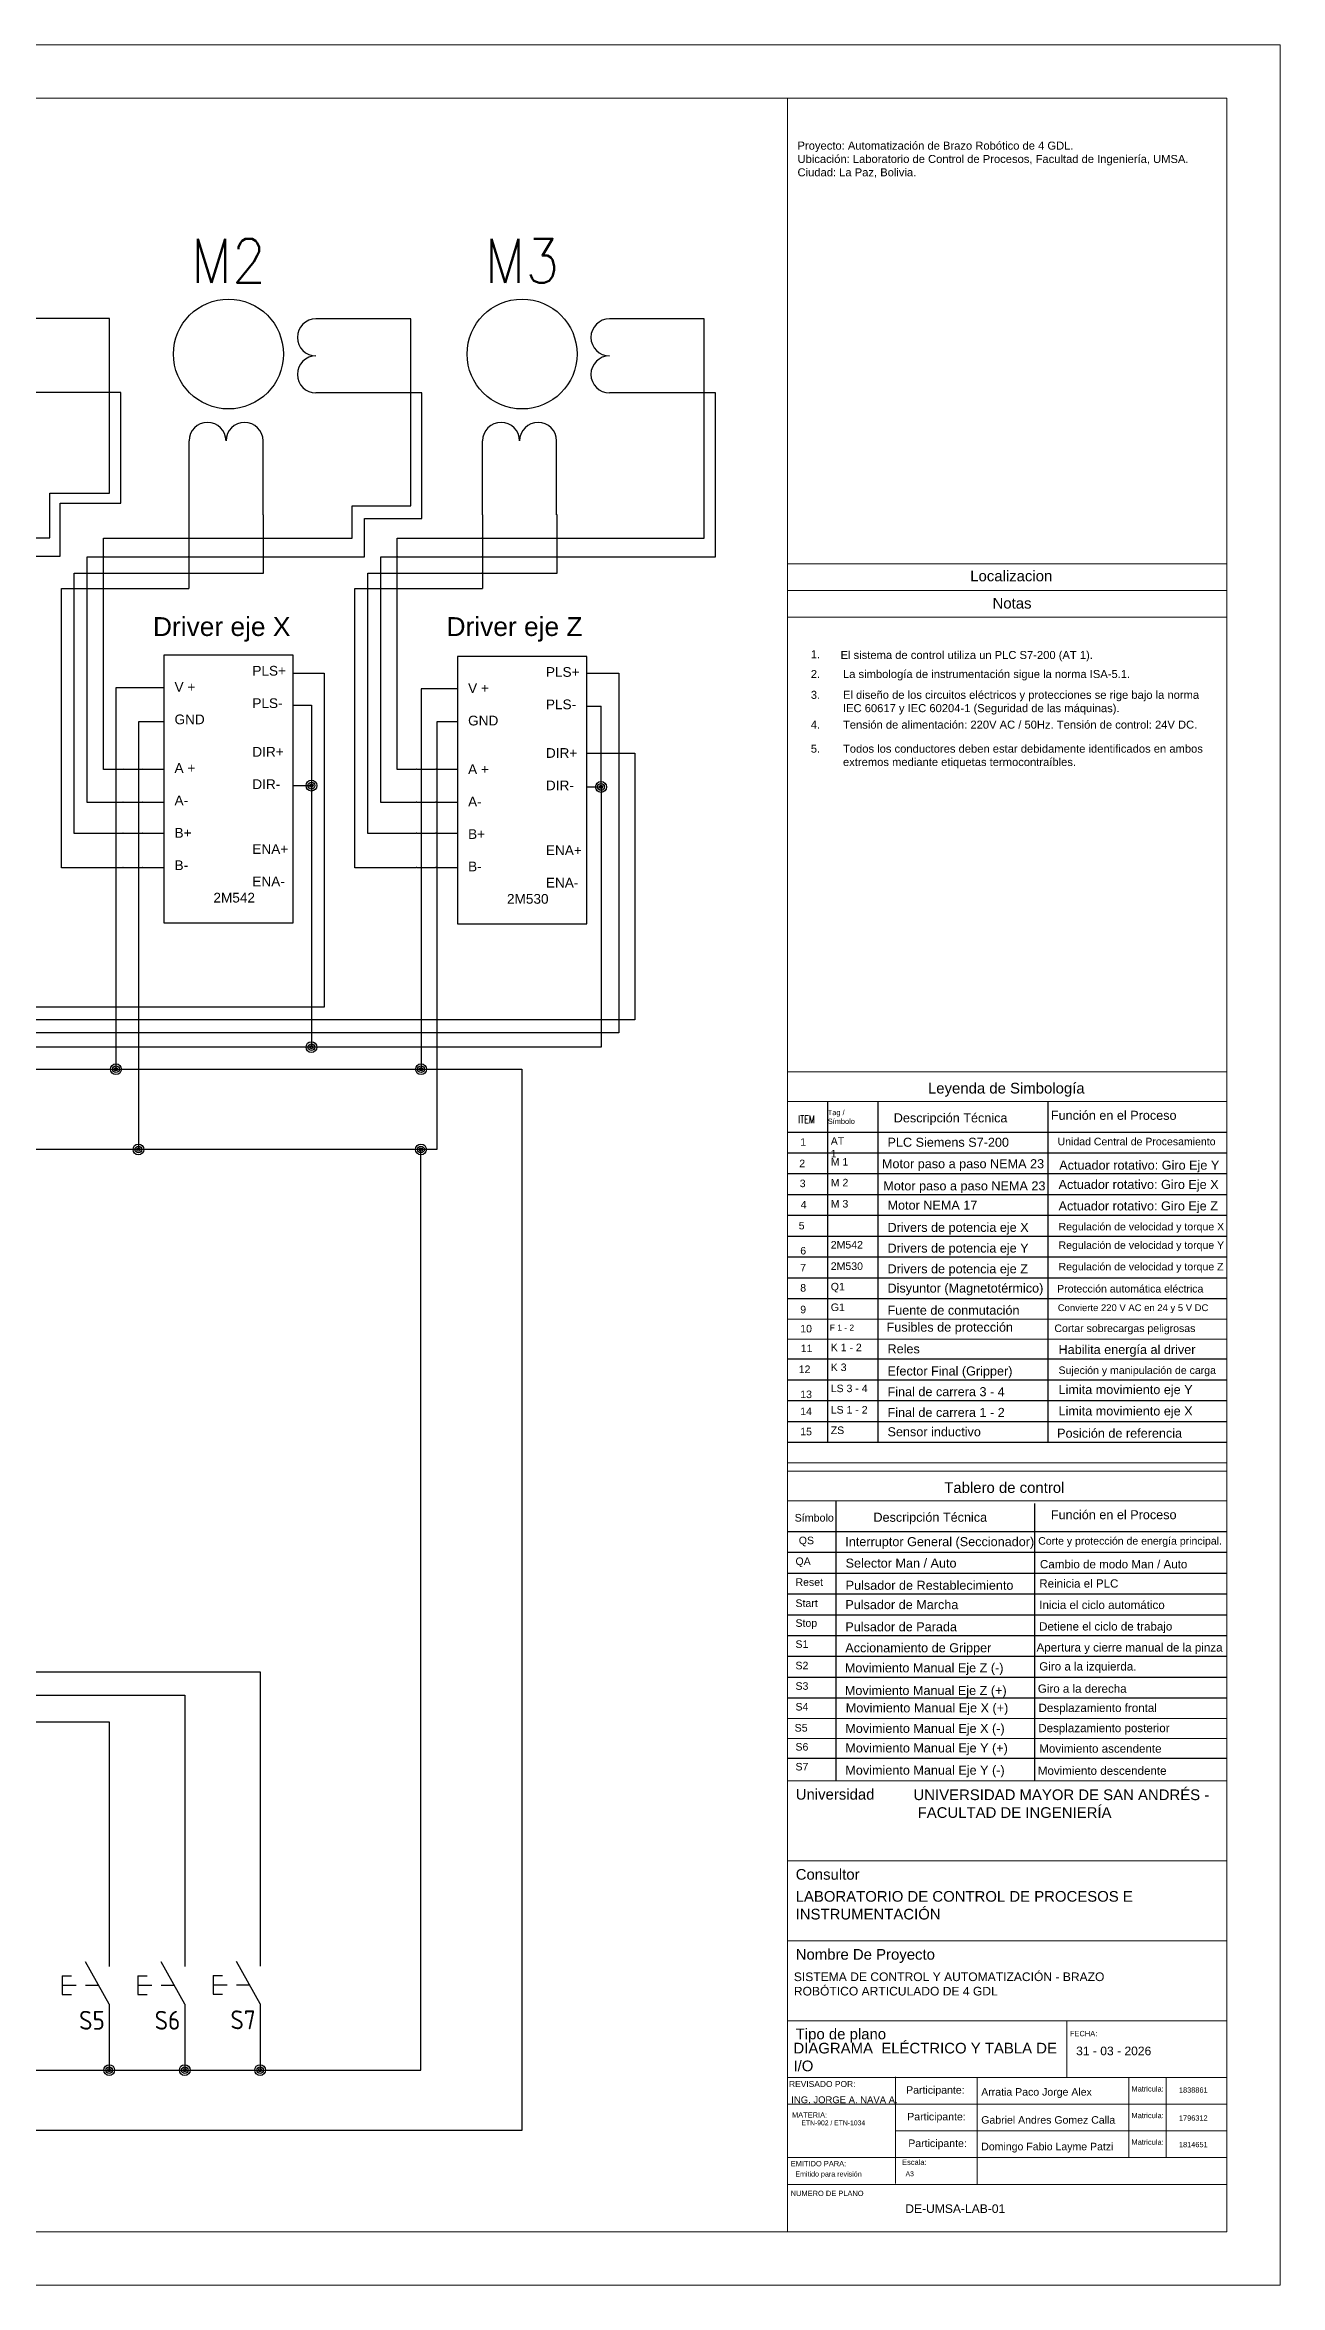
# Model space of a CAD drawing. Header units: millimetres. Extents: x 54 to 474, y 45 to 343.
# Drawn here: x 310.4 to 474.4, y 45.2 to 342.6 of the extents above; entities that cross this region are included whole.
import ezdxf
from ezdxf.enums import TextEntityAlignment as Align

# ---------------------------------------------------------------- set-up
doc = ezdxf.new("R2010")
doc.units = ezdxf.units.MM
for name, color, linetype in [('00_GENE_106_TEXT', 7, 'Continuous'), ('DESC', 150, 'Continuous'), ('SYMS', 7, 'Continuous'), ('TAGS', 150, 'Continuous'), ('WIRES', 7, 'Continuous')]:
    doc.layers.add(name, color=color, linetype=linetype)
for name, color, linetype, lineweight in [('G-ANNO-TTLB', 7, 'Continuous', 9), ('G-ANNO-TTLB-MEDM', 7, 'Continuous', 9), ('G-ANNO-TTLB-THIN', 7, 'Continuous', 9)]:
    doc.layers.add(name, color=color, linetype=linetype, lineweight=lineweight)
doc.styles.add('Arial', font='arial.ttf', dxfattribs={"height": 0.2})
doc.styles.add('Arial_1', font='arial.ttf', dxfattribs={"height": 150})
doc.styles.add('Arial_2', font='arial.ttf', dxfattribs={"height": 1.5})
doc.styles.add('ROMANS-SP', font='romans.shx', dxfattribs={"width": 0.75})
doc.styles.get("Standard").update_dxf_attribs({"font": 'arial.ttf'})
doc.styles.add('WD', font='romans.shx')
doc.styles.add('WD_IEC', font='isocp2.shx', dxfattribs={"width": 0.9, "height": 4})

# ---------------------------------------------------------------- blocks, each defined once
blk = doc.blocks.new('HXF1T34')
for p, q in [((0, 0), (-5, 0)), ((0, -5), (-5, -5))]:
    blk.add_line(p, q)
for centre in [(-5, -1.25), (-5, -3.75)]:
    blk.add_arc(centre, 1.25, 90, 270)
at = {"style": 'WD_IEC'}
for tag, height, p in [('INST', 2.5, (-6.67, 7.55)), ('LOC', 2.5, (-6.67, 4.55)), ('TAG1', 2.5, (-6.67, 1.55)), ('TERM01', 2, (-0.25, 0.47)), ('DESC1', 2.5, (-9.15, -5.57)), ('TERM02', 2, (-0.25, -7.24)), ('DESC2', 2.5, (-9.15, -8.57)), ('DESC3', 2.5, (-9.15, -11.57))]:
    blk.add_attdef(tag, text='', height=height, dxfattribs=at).set_placement(p, align=Align.RIGHT)
at = {"style": 'WD_IEC', "flags": 1}
for tag, p, height in [('MFG', (-4.36, 5.8), 1), ('CAT', (-4.36, 4.26), 1), ('X1TERM01', (0, 0), 0.32), ('X1TERM02', (0, -5), 0.32), ('ASSYCODE', (-4.36, -10.85), 1), ('FAMILY', (-4.36, -12.4), 1), ('CATDESC', (-4.36, -13.9), 1)]:
    blk.add_attdef(tag, p, '', height=height, dxfattribs=at)
at = {"lineweight": 15, "style": 'WD_IEC'}
blk.add_attdef('XREF', text='', height=2.5, dxfattribs=at).set_placement((-9.15, -2.57), align=Align.RIGHT)
at = {"style": 'WD_IEC'}
blk.add_attdef('RATING1', (-6.4, -10.39), '', height=2.5, dxfattribs=at)
blk = doc.blocks.new('VPB11')
for p, q in [((0, 7.5), (0, 2.5)), ((0, -2.5), (-3.125, 3.125)), ((-6.25, 1.25), (-6.25, -1.25)), ((-6.25, 1.25), (-5, 1.25)), ((-6.25, 0), (-4.375, 0)), ((-3.125, 0), (-1.389, 0)), ((-6.25, -1.25), (-5, -1.25)), ((0, -2.5), (0, -7.5))]:
    blk.add_line(p, q)
at = {"style": 'WD_IEC'}
for tag, p in [('INST', (-8, 10.25)), ('LOC', (-8, 6.75)), ('TAG1', (-8, 3.25)), ('DESC1', (-8, -10.35)), ('DESC2', (-8, -13.85)), ('DESC3', (-8, -17.35))]:
    blk.add_attdef(tag, text='', height=2.5, dxfattribs=at).set_placement(p, align=Align.RIGHT)
blk.add_attdef('TERM01', text='', height=2, rotation=90, dxfattribs=at).set_placement((-1, 7.5), align=Align.RIGHT)
at = {"style": 'WD_IEC', "flags": 1}
for tag, p, height in [('X2TERM01', (0, 7.5), 0.32), ('CONTACT', (0.5, 4.5), 1), ('COMMON', (1.75, 3.25), 1), ('X1LINK', (0, 0), 0.32), ('ASSYCODE', (1, -4), 1), ('FAMILY', (1, -5.5), 1), ('X8TERM02', (0, -7.5), 0.32), ('CATDESC', (1, -7), 1)]:
    blk.add_attdef(tag, p, '', height=height, dxfattribs=at)
at = {"style": 'WD_IEC', "flags": 9}
for tag, p in [('MFG', (-8.5, -0.25)), ('CAT', (-8.5, -2.75))]:
    blk.add_attdef(tag, text='', height=1.5, dxfattribs=at).set_placement(p, align=Align.RIGHT)
at = {"style": 'WD_IEC'}
blk.add_attdef('TERM02', (-1, -7.5), '', height=2, rotation=90, dxfattribs=at)
at = {"lineweight": 15, "style": 'WD_IEC'}
blk.add_attdef('XREF', text='', height=2.5, dxfattribs=at).set_placement((-8, -6.35), align=Align.RIGHT)
blk = doc.blocks.new('WDDOT')
for radius in [0.72, 0.449, 0.223]:
    blk.add_circle((0, 0), radius)
blk = doc.blocks.new('HMS1')
blk.add_circle((0, 0), 0.1562)
at = {"style": 'WD'}
for tag, width, p in [('INST', 0.7, (0.0055, 0.5282)), ('LOC', 0.7, (0.0055, 0.3586)), ('TAG1', 0.9, (0, 0.2024))]:
    blk.add_attdef(tag, text='', height=0.125, dxfattribs=dict(at, width=width)).set_placement(p, align=Align.CENTER)
for tag, p, width in [('DESC1', (1.126, 0.0757), 0.9), ('DESC2', (1.126, -0.0806), 0.9), ('DESC3', (1.126, -0.2368), 0.9), ('XREFNO', (1.3591, -0.3931), 0.8), ('XREFNC', (1.3591, -0.5493), 0.8)]:
    blk.add_attdef(tag, p, '', height=0.125, dxfattribs=dict(at, width=width))
at = {"style": 'WD', "flags": 9}
blk.add_attdef('FAMILY', text='', height=0.01, dxfattribs=at).set_placement((-0.0053, 0.1698), align=Align.CENTER)
at = {"linetype": 'Continuous', "style": 'WD', "flags": 1}
for tag, p in [('MFG', (0, 0.1404)), ('CAT', (0, 0.1593))]:
    blk.add_attdef(tag, text='', height=0.01, dxfattribs=at).set_placement(p, align=Align.MIDDLE)
at = {"linetype": 'Continuous', "style": 'WD', "flags": 9}
blk.add_attdef('ASSYCODE', text='', height=0.01, dxfattribs=at).set_placement((0.0004, 0.1129), align=Align.CENTER)
at = {"style": 'WD', "flags": 1}
for tag, p in [('X4TERM01', (-0.1562, 0)), ('X1TERM02', (0.1562, 0))]:
    blk.add_attdef(tag, p, '', height=0.0125, dxfattribs=at)
at = {"linetype": 'Continuous', "style": 'WD'}
blk.add_attdef('TERM01', text='', height=0.125, dxfattribs=at).set_placement((-0.2, -0.0349), align=Align.TOP_RIGHT)
blk.add_attdef('TERM02', text='', height=0.125, dxfattribs=at).set_placement((0.2, -0.0349), align=Align.TOP_LEFT)
at = {"style": 'WD', "width": 0.8, "flags": 8}
for tag, p in [('NO', (1.126, -0.3931)), ('NC', (1.126, -0.5493))]:
    blk.add_attdef(tag, p, '', height=0.125, dxfattribs=at)

msp = doc.modelspace()

# ---------------------------------------------------------------- linework, layer by layer
at = {"color": 114, "true_color": 0x139b48}
for p, q in [((318.97, 281.76), (319.09, 281.76)), ((351.23, 277.13), (351.23, 281.42)), ((351.23, 281.42), (359, 281.42)), ((352.89, 274.67), (352.89, 279.76)), ((352.89, 279.76), (360.49, 279.76)), ((312.49, 277.13), (312.49, 277.23)), ((339.02, 126.62), (339.02, 122.92)), ((329.02, 123.51), (329.02, 119.95)), ((318.99, 119.98), (318.99, 116.57))]:
    msp.add_line(p, q, dxfattribs=at)
for points in [[(326.24, 226.07), (343.4, 226.07), (343.4, 261.58), (326.24, 261.58)], [(365.2, 225.9), (382.36, 225.9), (382.36, 261.42), (365.2, 261.42)]]:
    msp.add_lwpolyline(points, close=True)
at = {"color": 9}
for points in [[(414.32, 202.33), (414.32, 157.11)], [(420.98, 202.37), (420.98, 157.08)], [(443.57, 202.24), (443.57, 157.14)], [(409.06, 198.27), (467.36, 198.27)], [(409.06, 195.51), (467.36, 195.51)], [(409.06, 192.75), (467.36, 192.75)], [(409.06, 189.99), (467.36, 189.99)], [(409.06, 187.22), (467.36, 187.22)], [(409.06, 184.46), (467.36, 184.46)], [(409.06, 181.7), (467.36, 181.7)], [(409.06, 178.94), (467.36, 178.94)], [(409.06, 176.17), (467.36, 176.17)], [(409.06, 168.15), (467.36, 168.15)], [(409.06, 165.39), (467.36, 165.39)], [(409.06, 162.63), (467.36, 162.63)], [(409.06, 159.86), (467.36, 159.86)], [(409.06, 157.1), (467.36, 157.1)], [(415.43, 149.21), (415.43, 112.14)], [(441.77, 148.94), (441.77, 112.14)], [(409.06, 145.24), (467.36, 145.24)], [(409.06, 142.48), (467.36, 142.48)], [(409.06, 139.72), (467.36, 139.72)], [(409.06, 136.95), (467.36, 136.95)], [(409.06, 134.19), (467.36, 134.19)], [(409.06, 131.43), (467.36, 131.43)], [(409.06, 128.67), (467.36, 128.67)], [(409.06, 125.9), (467.36, 125.9)], [(409.06, 123.14), (467.36, 123.14)], [(409.06, 115.12), (467.36, 115.12)]]:
    msp.add_lwpolyline(points, dxfattribs=at)
at = {"layer": 'G-ANNO-TTLB'}
for p, q in [((409, 273.72), (467.31, 273.72)), ((409, 270.17), (467.31, 270.17)), ((467.31, 101.49), (409, 101.49)), ((467.31, 90.87), (409, 90.87)), ((467.31, 80.25), (409, 80.25)), ((446.06, 80.25), (446.06, 72.72)), ((467.31, 72.72), (409, 72.72)), ((423.35, 72.84), (423.35, 58.68)), ((434.16, 72.72), (434.16, 58.55)), ((454.3, 72.72), (454.3, 62.1)), ((459.26, 72.72), (459.26, 62.1)), ((409, 69.18), (467.31, 69.18)), ((423.35, 65.64), (467.31, 65.64)), ((409, 62.1), (467.31, 62.1)), ((409, 58.55), (467.31, 58.55)), ((61.47, 52.25), (467.31, 52.25))]:
    msp.add_line(p, q, dxfattribs=at)
at = {"layer": 'G-ANNO-TTLB', "color": 9}
for p, q in [((467.31, 173.43), (409, 173.43)), ((467.31, 170.79), (409, 170.79)), ((467.31, 154.36), (409, 154.36)), ((467.31, 120.4), (409, 120.4)), ((467.31, 117.75), (409, 117.75))]:
    msp.add_line(p, q, dxfattribs=at)
at = {"layer": 'G-ANNO-TTLB-MEDM'}
for p, q in [((61.47, 335.55), (467.31, 335.55)), ((409, 335.55), (409, 52.25)), ((467.31, 335.55), (467.31, 52.25)), ((409, 266.63), (467.31, 266.63))]:
    msp.add_line(p, q, dxfattribs=at)
at = {"layer": 'G-ANNO-TTLB-MEDM', "color": 9}
for p, q in [((409, 206.29), (467.31, 206.29)), ((409, 153.26), (467.31, 153.26))]:
    msp.add_line(p, q, dxfattribs=at)
at = {"layer": 'G-ANNO-TTLB-THIN'}
for p, q in [((474.39, 342.64), (54.39, 342.64)), ((474.39, 45.16), (474.39, 342.64)), ((409, 112.12), (467.31, 112.12)), ((54.39, 45.16), (474.39, 45.16))]:
    msp.add_line(p, q, dxfattribs=at)
at = {"layer": 'G-ANNO-TTLB-THIN', "color": 9}
for p, q in [((409, 202.33), (467.31, 202.33)), ((409, 149.3), (467.31, 149.3))]:
    msp.add_line(p, q, dxfattribs=at)
at = {"layer": 'WIRES', "color": 114, "true_color": 0x139b48}
for p, q in [((319.04, 306.29), (316.29, 306.29)), ((319.04, 283.09), (319.04, 306.29)), ((359, 306.25), (356.25, 306.25)), ((359, 281.42), (359, 306.25)), ((397.96, 306.25), (395.21, 306.25)), ((397.96, 277.13), (397.96, 306.25)), ((316.5, 296.47), (316.29, 296.47)), ((316.71, 296.47), (316.5, 296.47)), ((318.99, 296.48), (316.71, 296.48)), ((320.53, 296.48), (319.09, 296.48)), ((320.53, 281.76), (320.53, 296.48)), ((356.46, 296.42), (356.25, 296.42)), ((356.67, 296.43), (356.46, 296.43)), ((358.95, 296.43), (356.67, 296.43)), ((360.49, 296.43), (359.05, 296.43)), ((360.49, 279.76), (360.49, 296.43)), ((395.42, 296.42), (395.21, 296.42)), ((395.63, 296.43), (395.42, 296.43)), ((397.91, 296.43), (395.63, 296.43)), ((399.45, 296.43), (398.01, 296.43)), ((399.45, 274.67), (399.45, 296.43)), ((311.1, 277.18), (311.1, 283.09)), ((311.1, 283.09), (319.04, 283.09)), ((312.49, 277.23), (312.49, 281.76)), ((312.49, 281.76), (318.99, 281.76)), ((319.09, 281.76), (320.53, 281.76)), ((329.58, 280.22), (329.55, 280.22)), ((329.55, 280.22), (329.55, 277.18)), ((339.47, 280.22), (339.41, 280.22)), ((339.47, 277.18), (339.47, 280.22)), ((368.54, 280.22), (368.51, 280.22)), ((368.51, 280.22), (368.51, 277.18)), ((378.43, 280.22), (378.37, 280.22)), ((378.43, 277.18), (378.43, 280.22)), ((278.29, 277.18), (311.1, 277.18)), ((312.49, 274.72), (312.49, 277.13)), ((318.25, 246.43), (318.25, 277.13)), ((318.25, 277.13), (351.23, 277.13)), ((329.55, 277.08), (329.55, 274.72)), ((339.47, 274.72), (339.47, 277.08)), ((357.21, 246.43), (357.21, 277.13)), ((357.21, 277.13), (397.96, 277.13)), ((357.21, 277.13), (359, 277.13)), ((368.51, 277.08), (368.51, 274.72)), ((378.43, 274.72), (378.43, 277.08)), ((278.34, 274.72), (312.49, 274.72)), ((316.07, 242.03), (316.07, 274.67)), ((316.07, 274.67), (318.2, 274.67)), ((318.24, 274.72), (318.26, 274.72)), ((318.3, 274.67), (352.89, 274.67)), ((329.55, 274.62), (329.55, 272.51)), ((339.47, 272.46), (339.47, 274.62)), ((355.03, 242.03), (355.03, 274.67)), ((355.03, 274.67), (357.16, 274.67)), ((357.26, 274.67), (399.45, 274.67)), ((357.26, 274.67), (360.49, 274.67)), ((368.51, 274.62), (368.51, 272.51)), ((378.43, 272.46), (378.43, 274.62)), ((314.34, 237.92), (314.34, 272.46)), ((314.34, 272.46), (316.02, 272.46)), ((316.12, 272.46), (318.2, 272.46)), ((318.3, 272.46), (339.47, 272.46)), ((329.55, 272.41), (329.55, 270.44)), ((353.3, 237.92), (353.3, 272.46)), ((353.3, 272.46), (354.98, 272.46)), ((355.08, 272.46), (357.16, 272.46)), ((357.26, 272.46), (378.43, 272.46)), ((368.51, 272.41), (368.51, 270.44)), ((312.65, 233.37), (312.65, 270.44)), ((312.65, 270.44), (314.29, 270.44)), ((314.39, 270.44), (316.02, 270.44)), ((316.12, 270.44), (318.2, 270.44)), ((318.3, 270.44), (329.55, 270.44)), ((351.61, 233.37), (351.61, 270.44)), ((351.61, 270.44), (353.25, 270.44)), ((353.35, 270.44), (354.98, 270.44)), ((355.08, 270.44), (357.16, 270.44)), ((357.26, 270.44), (368.51, 270.44)), ((320.77, 246.43), (318.25, 246.43)), ((323.33, 246.43), (320.87, 246.43)), ((326.24, 246.43), (323.43, 246.43)), ((359.73, 246.43), (357.21, 246.43)), ((362.29, 246.43), (359.83, 246.43)), ((365.2, 246.43), (362.39, 246.43)), ((320.77, 242.03), (316.07, 242.03)), ((323.33, 242.03), (320.87, 242.03)), ((326.24, 242.03), (323.43, 242.03)), ((359.73, 242.03), (355.03, 242.03)), ((362.29, 242.03), (359.83, 242.03)), ((365.2, 242.03), (362.39, 242.03)), ((320.77, 237.92), (314.34, 237.92)), ((323.33, 237.92), (320.87, 237.92)), ((326.24, 237.92), (323.43, 237.92)), ((359.73, 237.92), (353.3, 237.92)), ((362.29, 237.92), (359.83, 237.92)), ((365.2, 237.92), (362.39, 237.92)), ((320.77, 233.37), (312.65, 233.37)), ((323.33, 233.37), (320.87, 233.37)), ((326.24, 233.37), (323.43, 233.37)), ((359.73, 233.37), (351.61, 233.37)), ((362.29, 233.37), (359.83, 233.37)), ((365.2, 233.37), (362.39, 233.37)), ((257.34, 126.62), (339.02, 126.62)), ((252.8, 123.51), (329.02, 123.51)), ((339.02, 122.92), (339.02, 92.54)), ((248.13, 119.98), (318.99, 119.98)), ((329.02, 119.95), (329.02, 92.49)), ((318.99, 116.69), (318.99, 92.49))]:
    msp.add_line(p, q, dxfattribs=at)
at = {"layer": 'WIRES', "color": 2, "true_color": 0xf1eb1f}
for p, q in [((343.4, 259.19), (347.52, 259.19)), ((347.52, 259.19), (347.52, 214.87)), ((382.36, 259.2), (386.64, 259.2)), ((386.64, 259.2), (386.64, 211.46)), ((382.36, 248.59), (384.21, 248.59)), ((384.31, 248.59), (386.59, 248.59)), ((386.69, 248.59), (388.76, 248.59)), ((388.76, 248.59), (388.76, 213.16)), ((319.84, 214.87), (305.89, 214.87)), ((322.82, 214.87), (319.94, 214.87)), ((345.78, 214.87), (322.92, 214.87)), ((347.52, 214.87), (345.88, 214.87)), ((319.84, 213.16), (305.89, 213.16)), ((319.84, 211.46), (305.89, 211.46)), ((322.82, 213.16), (319.94, 213.16)), ((322.82, 211.46), (319.94, 211.46)), ((345.78, 213.16), (322.92, 213.16)), ((345.78, 211.46), (322.92, 211.46)), ((360.32, 213.16), (345.88, 213.16)), ((360.32, 211.46), (345.88, 211.46)), ((362.42, 213.16), (360.42, 213.16)), ((362.42, 211.46), (360.42, 211.46)), ((384.21, 213.16), (362.52, 213.16)), ((384.21, 211.46), (362.52, 211.46)), ((386.59, 213.16), (384.31, 213.16)), ((386.64, 211.46), (384.31, 211.46)), ((388.76, 213.16), (386.69, 213.16))]:
    msp.add_line(p, q, dxfattribs=at)
at = {"layer": 'WIRES', "color": 242, "true_color": 0xcd2027}
for p, q in [((326.24, 257.25), (319.89, 257.25)), ((319.89, 257.25), (319.89, 206.62)), ((365.2, 257.11), (360.37, 257.11)), ((360.37, 257.11), (360.37, 206.62)), ((139.31, 206.62), (373.73, 206.62)), ((373.73, 206.62), (373.73, 65.72)), ((373.73, 65.72), (194.06, 65.72))]:
    msp.add_line(p, q, dxfattribs=at)
at = {"layer": 'WIRES', "color": 18, "true_color": 0x000000}
for p, q in [((343.4, 254.96), (345.83, 254.96)), ((345.83, 254.96), (345.83, 209.55)), ((382.36, 254.82), (384.26, 254.82)), ((384.26, 244.1), (384.26, 254.82)), ((326.24, 252.75), (322.87, 252.75)), ((322.87, 252.75), (322.87, 206.67)), ((365.2, 252.75), (362.47, 252.75)), ((362.47, 252.75), (362.47, 206.67)), ((343.4, 244.27), (345.83, 244.27)), ((382.36, 244.1), (384.26, 244.1)), ((384.26, 244.1), (384.26, 209.55)), ((319.84, 209.55), (283.46, 209.55)), ((322.82, 209.55), (319.94, 209.55)), ((360.32, 209.55), (322.92, 209.55)), ((362.42, 209.55), (360.42, 209.55)), ((384.26, 209.55), (362.52, 209.55)), ((322.87, 206.57), (322.87, 195.96)), ((362.47, 206.57), (362.47, 195.96)), ((360.36, 195.96), (222.63, 195.96)), ((360.36, 75.41), (360.36, 195.96)), ((362.47, 195.96), (360.36, 195.96)), ((318.99, 77.49), (318.99, 73.72)), ((329.02, 77.49), (329.02, 73.72)), ((339.02, 77.54), (339.02, 73.72)), ((360.36, 73.72), (360.36, 75.41)), ((164.38, 73.72), (360.36, 73.72))]:
    msp.add_line(p, q, dxfattribs=at)
at = {"layer": 'WIRES', "color": 114, "true_color": 0x139b48}
for centre, start, end in [((319.04, 296.48), 0, 180), ((359, 296.43), 0, 180), ((397.96, 296.43), 0, 180), ((329.55, 277.13), 90, 270), ((339.47, 277.13), 90, 270), ((368.51, 277.13), 90, 270), ((378.43, 277.13), 90, 270), ((318.25, 274.67), 0, 180), ((329.55, 274.67), 90, 270), ((339.47, 274.67), 90, 270), ((357.21, 274.67), 0, 180), ((368.51, 274.67), 90, 270), ((378.43, 274.67), 90, 270), ((316.07, 272.46), 0, 180), ((318.25, 272.46), 0, 180), ((329.55, 272.46), 90, 270), ((355.03, 272.46), 0, 180), ((357.21, 272.46), 0, 180), ((368.51, 272.46), 90, 270), ((314.34, 270.44), 0, 180), ((316.07, 270.44), 0, 180), ((318.25, 270.44), 0, 180), ((353.3, 270.44), 0, 180), ((355.03, 270.44), 0, 180), ((357.21, 270.44), 0, 180), ((320.82, 246.43), 0, 180), ((323.38, 246.43), 0, 180), ((359.78, 246.43), 0, 180), ((362.34, 246.43), 0, 180), ((320.82, 242.03), 0, 180), ((323.38, 242.03), 0, 180), ((359.78, 242.03), 0, 180), ((362.34, 242.03), 0, 180), ((320.82, 237.92), 0, 180), ((323.38, 237.92), 0, 180), ((359.78, 237.92), 0, 180), ((362.34, 237.92), 0, 180), ((320.82, 233.37), 0, 180), ((323.38, 233.37), 0, 180), ((359.78, 233.37), 0, 180), ((362.34, 233.37), 0, 180)]:
    msp.add_arc(centre, 0.05, start, end, dxfattribs=at)
at = {"layer": 'WIRES', "color": 2, "true_color": 0xf1eb1f}
for centre in [(384.26, 248.59), (386.64, 248.59), (319.89, 214.87), (322.87, 214.87), (345.83, 214.87), (319.89, 213.16), (319.89, 211.46), (322.87, 213.16), (322.87, 211.46), (345.83, 213.16), (345.83, 211.46), (360.37, 213.16), (360.37, 211.46), (362.47, 213.16), (362.47, 211.46), (384.26, 213.16), (384.26, 211.46), (386.64, 213.16)]:
    msp.add_arc(centre, 0.05, 0, 180, dxfattribs=at)
at = {"layer": 'WIRES', "color": 18, "true_color": 0x000000}
for centre, start, end in [((319.89, 209.55), 0, 180), ((322.87, 209.55), 0, 180), ((360.37, 209.55), 0, 180), ((362.47, 209.55), 0, 180), ((322.87, 206.62), 90, 270), ((362.47, 206.62), 90, 270)]:
    msp.add_arc(centre, 0.05, start, end, dxfattribs=at)

# ---------------------------------------------------------------- block references
at = {"layer": 'SYMS'}
ref = msp.add_blockref('HMS1', (334.82, 301.58), dxfattribs=dict(at, xscale=46.70260238946681, yscale=46.70260238946681, zscale=46.70260238946681))
ref.add_attrib('TAG1', 'M2', dxfattribs={"layer": 'TAGS', "height": 5.838, "style": 'WD', "width": 0.9}).set_placement((334.82, 311.04), align=Align.CENTER)
ref = msp.add_blockref('HMS1', (373.78, 301.58), dxfattribs=dict(at, xscale=46.70260238946681, yscale=46.70260238946681, zscale=46.70260238946681))
ref.add_attrib('TAG1', 'M3', dxfattribs={"layer": 'TAGS', "height": 5.838, "style": 'WD', "width": 0.9}).set_placement((373.78, 311.04), align=Align.CENTER)
at = {"layer": 'SYMS', "color": 242, "true_color": 0xcd2027, "xscale": 1.965744520312292, "yscale": 1.965744520312292, "zscale": 1.965744520312292}
for p in [(316.29, 306.29), (356.25, 306.25), (395.21, 306.25)]:
    msp.add_blockref('HXF1T34', p, dxfattribs=at)
at = {"layer": 'SYMS', "color": 242, "true_color": 0xcd2027, "xscale": 1.965744520312292, "yscale": 1.965744520312292, "zscale": 1.965744520312292, "rotation": 270}
for p in [(339.41, 280.22), (378.37, 280.22)]:
    msp.add_blockref('HXF1T34', p, dxfattribs=at)
at = {"layer": 'SYMS', "color": 18, "true_color": 0x000000}
for p in [(345.83, 244.27), (384.26, 244.1), (345.83, 209.55), (322.87, 195.96), (360.36, 195.96), (360.36, 195.96), (318.99, 73.72), (329.02, 73.72), (339.02, 73.72)]:
    msp.add_blockref('WDDOT', p, dxfattribs=at)
at = {"layer": 'SYMS', "color": 242, "true_color": 0xcd2027}
for p in [(319.89, 206.62), (360.37, 206.62)]:
    msp.add_blockref('WDDOT', p, dxfattribs=at)
at = {"layer": 'SYMS'}
ref = msp.add_blockref('VPB11', (318.99, 84.99), dxfattribs=at)
ref.add_attrib('TAG1', 'S5', dxfattribs={"layer": 'TAGS', "height": 2.5, "style": 'WD_IEC'}).set_placement((318.41, 79.09), align=Align.RIGHT)
ref = msp.add_blockref('VPB11', (329.02, 84.99), dxfattribs=at)
ref.add_attrib('TAG1', 'S6', dxfattribs={"layer": 'TAGS', "height": 2.5, "style": 'WD_IEC'}).set_placement((328.43, 79.09), align=Align.RIGHT)
ref = msp.add_blockref('VPB11', (339.02, 85.04), dxfattribs=at)
ref.add_attrib('TAG1', 'S7', dxfattribs={"layer": 'TAGS', "height": 2.5, "style": 'WD_IEC'}).set_placement((338.43, 79.15), align=Align.RIGHT)

# ---------------------------------------------------------------- texts
at = {"color": 18, "true_color": 0x000000, "char_height": 2.5, "attachment_point": 1}
for s, insert in [('{\\C85;\\c4766296;Driver eje X}', (324.8, 266.64)), ('{\\C85;\\c4766296;Driver eje Z}', (363.76, 266.64))]:
    msp.add_mtext_dynamic_manual_height_columns(s, width=24.3094, gutter_width=12.5, heights=[0], dxfattribs=dict(at, insert=insert))
at = {"attachment_point": 1}
for s, width, gutter_width, heights, insert, char_height in [('^I^IPLS+\\PV +\\P^I^IPLS-\\PGND^I^I^I\\P\\P^I^IDIR+\\PA +\\P^I^IDIR-\\PA-\\P\\PB+\\P^I^IENA+\\PB-\\P^I^IENA-\\P^I2M542', 16.8039, 6.46, [0], (327.66, 260.17), 1.291), ('^I^IPLS+\\PV +\\P^I^IPLS-\\PGND^I^I^I\\P\\P^I^IDIR+\\PA +\\P^I^IDIR-\\PA-\\P\\PB+\\P^I^IENA+\\PB-\\P^I^IENA-\\P^I2M530', 16.8039, 6.46, [0], (366.62, 260.01), 1.291), ('{\\H0.55565x;UNIVERSIDAD MAYOR DE SAN ANDRÉS -\\P FACULTAD DE INGENIERÍA}', 42.0909, 19.58, [5.74], (425.73, 110.99), 2.5492), ('{\\H0.55565x;LABORATORIO DE CONTROL DE PROCESOS E \\PINSTRUMENTACIÓN}', 79.4975, 19.58, [8.13], (410.09, 97.5), 2.5492), ('SISTEMA DE CONTROL Y AUTOMATIZACIÓN - BRAZO ROBÓTICO ARTICULADO DE 4 GDL', 49.5119, 8.81, [5.96], (409.85, 86.69), 1.147), ('{\\H1.23497x;DIAGRAMA  ELÉCTRICO Y TABLA DE\\PI/O}', 40.2424, 8.81, [5.17], (409.8, 77.35), 1.147), ('31 - 03 - 2026', 13.3465, 0.708, [2.13], (447.31, 76.84), 1.147), ('1838861', 19.7195, 0.708, [3.15], (460.96, 71.43), 0.7), ('ING. JORGE A. NAVA A.', 19.7195, 0.708, [3.15], (409.51, 70.23), 0.9), ('Arratia Paco Jorge Alex', 19.7195, 0.708, [3.15], (434.72, 71.33), 1), ('ETN-902 / ETN-1034', 13.3465, 0.708, [2.13], (410.85, 67.04), 0.6452), ('Gabriel Andres Gomez Calla', 19.7195, 0.708, [3.15], (434.72, 67.61), 1), ('1796312', 19.7195, 0.708, [3.15], (460.96, 67.71), 0.7), ('Domingo Fabio Layme Patzi', 19.7195, 0.708, [3.15], (434.72, 64.08), 1), ('1814651', 19.7195, 0.708, [3.15], (460.96, 64.19), 0.7), ('Emitido para revisión ', 19.7195, 0.708, [3.15], (410.04, 60.27), 0.6759), ('A3', 13.3465, 0.708, [2.13], (424.68, 60.28), 0.645), ('^IDE-UMSA-LAB-01', 13.3465, 0.708, [2.13], (424.64, 55.9), 1.147)]:
    msp.add_mtext_dynamic_manual_height_columns(s, width=width, gutter_width=gutter_width, heights=heights, dxfattribs=dict(at, insert=insert, char_height=char_height))
at = {"layer": '00_GENE_106_TEXT', "color": 9, "style": 'ROMANS-SP', "width": 0.75}
msp.add_text('ITEM', height=1.014, rotation=359.9973, dxfattribs=at).set_placement((410.44, 199.47))
at = {"layer": 'DESC', "color": 9, "attachment_point": 1}
for s, width, heights, insert, char_height in [('Tag / \\PSímbolo', 3.68, [2.8], (414.36, 201.22), 0.7), ('Función en el Proceso', 17.9855, [0.374], (443.96, 201.1), 1.2), ('1', 3.2717, [0], (410.7, 197.45), 1), ('AT 1', 2.7134, [1.24], (414.75, 197.58), 1), ('AT 1', 2.7134, [1.24], (414.75, 197.58), 1), ('{\\H0.48x;PLC Siemens S7-200}', 19.1857, [0], (422.28, 197.52), 2.5), ('Unidad Central de Procesamiento', 25.4921, [1.42], (444.85, 197.52), 1), ('2', 0.3062, [0], (410.57, 194.61), 1), ('M 1', 2.7134, [1.24], (414.75, 194.82), 1), ('{\\H0.48x;Motor paso a paso NEMA 23}', 22.0181, [2.06], (421.54, 194.67), 2.5), ('{\\H0.48x;Actuador rotativo: Giro Eje Y}', 21.4024, [1.3], (445.07, 194.48), 2.5), ('3', 1.5428, [0], (410.63, 191.96), 1), ('M 2', 2.7134, [1.24], (414.75, 192.06), 1), ('{\\H0.48x;Motor paso a paso NEMA 23}', 22.1413, [1.29], (421.72, 191.73), 2.5), ('{\\H0.48x;Actuador rotativo: Giro Eje X}', 22.1413, [2.65], (444.98, 191.92), 2.5), ('M 3 ', 2.7134, [1.24], (414.75, 189.25), 1), ('{\\H0.48x;Motor NEMA 17}', 19.1857, [0], (422.28, 189.17), 2.5), ('{\\H0.48x;Actuador rotativo: Giro Eje Z}', 22.0797, [0.992], (444.98, 189.07), 2.5), ('5', 1.6689, [0], (410.5, 186.35), 1), ('{\\H0.48x;Drivers de potencia eje X}', 19.1857, [0], (422.28, 186.22), 2.5), ('Regulación de velocidad y torque X', 31.2542, [0.458], (444.98, 186.22), 1), ('6', 1.7229, [0], (410.7, 183.02), 1), ('2M542', 5.1207, [0.744], (414.75, 183.81), 1), ('{\\H0.48x;Drivers de potencia eje Y}', 19.1857, [0], (422.28, 183.47), 2.5), ('Regulación de velocidad y torque Y', 27.6978, [1.31], (444.98, 183.76), 1), ('7', 3.2717, [0], (410.7, 180.77), 1), ('2M530', 4.9766, [1.21], (414.75, 180.97), 1), ('{\\H0.48x;Drivers de potencia eje Z}', 19.1857, [0], (422.28, 180.72), 2.5), ('Regulación de velocidad y torque Z', 25.6203, [1.29], (444.98, 180.91), 1), ('8', 3.2717, [0], (410.7, 178.09), 1), ('Q1', 3.716, [1.24], (414.75, 178.25), 1), ('G1', 5.3836, [1.45], (414.75, 175.51), 1), ('{\\H0.48x;Disyuntor (Magnetotérmico) }', 22.9801, [2.28], (422.28, 178.16), 2.5), ('Protección automática eléctrica ', 24.4655, [1.13], (444.79, 177.97), 1), ('9', 3.2717, [0], (410.7, 175.21), 1), ('10', 3.2717, [0], (410.7, 172.67), 1), ('F 1 - 2', 7.3531, [1.76], (414.62, 172.71), 0.8), ('{\\H0.48x;Fusibles de protección  }', 20.8523, [3.04], (422.16, 172.97), 2.5), ('{\\H0.48x;Fuente de conmutación  }', 19.1857, [0], (422.28, 175.22), 2.5), ('Cortar sobrecargas peligrosas', 18.6524, [1.92], (444.43, 172.72), 1), ('Convierte 220 V AC en 24 y 5 V DC', 26.1606, [1.24], (444.88, 175.4), 0.9), ('K 1 - 2 ', 4.573, [1.86], (414.75, 170.18), 1), ('{\\H0.48x;Reles}', 19.1857, [0], (422.28, 170.09), 2.5), ('{\\H0.48x;Habilita energía al driver}', 22.0797, [0.992], (444.98, 170), 2.5), ('12', 1.6689, [0], (410.5, 167.28), 1), ('K 3', 2.7134, [1.24], (414.75, 167.54), 1), ('{\\H0.48x;Efector Final (Gripper)}', 19.1857, [0], (422.28, 167.15), 2.5), ('Sujeción y manipulación de carga ', 31.2542, [0.458], (444.98, 167.15), 1), ('13', 1.7229, [0], (410.7, 163.95), 1), ('LS 3 - 4', 5.1207, [1.58], (414.75, 164.74), 1), ('{\\H0.48x;Final de carrera 3 - 4}', 19.1857, [0], (422.28, 164.4), 2.5), ('{\\H0.48x;Limita movimiento eje Y}', 19.1857, [0], (444.98, 164.68), 2.5), ('14', 3.2717, [0], (410.7, 161.69), 1), ('LS 1 - 2', 4.9766, [1.21], (414.75, 161.9), 1), ('{\\H0.48x;Final de carrera 1 - 2}', 19.1857, [0], (422.28, 161.65), 2.5), ('{\\H0.48x;Limita movimiento eje X}', 19.1857, [0], (444.98, 161.84), 2.5), ('15', 3.2717, [0], (410.7, 159.01), 1), ('ZS', 3.716, [1.24], (414.75, 159.18), 1), ('{\\H0.48x;Sensor inductivo}', 19.1857, [0], (422.28, 159.08), 2.5), ('{\\H0.48x;Posición de referencia }', 19.1857, [0], (444.79, 158.89), 2.5), ('Símbolo', 3.3942, [0.983], (409.96, 147.57), 1.014), ('Función en el Proceso', 17.9855, [0.374], (443.96, 148.07), 1.2), ('^IQS', 2.7134, [1.24], (410.12, 144.55), 1), ('{\\H0.48x;Interruptor General (Seccionador)}', 25.8159, [0.935], (416.68, 144.49), 2.5), ('Corte y protección de energía principal.', 25.4921, [1.42], (442.28, 144.49), 1), ('QA', 2.7134, [1.24], (410.07, 141.79), 1), ('{\\H0.48x;Selector Man / Auto}', 22.0181, [2.06], (416.72, 141.64), 2.5), ('Cambio de modo Man / Auto', 21.4024, [1.3], (442.51, 141.45), 1.1), ('Reset', 2.7134, [1.24], (410.07, 139.02), 1), ('{\\H0.48x;Pulsador de Restablecimiento}', 22.1413, [1.29], (416.72, 138.7), 2.5), ('Reinicia el PLC ', 30.9953, [1.85], (442.42, 138.89), 1.1), ('Start ', 2.7134, [1.24], (410.07, 136.22), 1), ('{\\H0.48x;Pulsador de Marcha}', 19.1857, [0], (416.68, 136.13), 2.5), ('Inicia el ciclo automático ', 23.0635, [0.277], (442.42, 136.04), 1.1), ('Stop', 6.4931, [1.81], (410.07, 133.58), 1), ('{\\H0.48x;Pulsador de Parada}', 19.1857, [0], (416.68, 133.19), 2.5), ('Detiene el ciclo de trabajo ', 31.2542, [0.458], (442.4, 133.19), 1.1), ('S1', 5.1207, [0.744], (410.07, 130.78), 1), ('S2', 4.9766, [1.21], (410.07, 127.94), 1), ('{\\H0.48x;Accionamiento de Gripper}', 21.794, [0.859], (416.68, 130.4), 2.5), ('Apertura y cierre manual de la pinza', 31.2542, [0.458], (442.06, 130.4), 1.1), ('Giro a la izquierda.', 25.6203, [1.29], (442.42, 127.88), 1.1), ('S3', 3.716, [1.24], (410.07, 125.22), 1), ('{\\H0.48x;Movimiento Manual Eje Z (-)}', 22.8373, [3.31], (416.62, 127.74), 2.5), ('Giro a la derecha', 24.4655, [1.13], (442.23, 124.93), 1.1), ('S4', 5.3836, [1.45], (410.07, 122.47), 1), ('{\\H0.48x;Movimiento Manual Eje Z (+)}', 23.3736, [2.17], (416.62, 124.73), 2.5), ('{\\H0.48x;Movimiento Manual Eje X (+)}', 23.0981, [0], (416.74, 122.42), 2.5), ('Desplazamiento frontal ', 26.1606, [1.24], (442.32, 122.37), 1.1), ('S5', 7.3531, [1.76], (409.95, 119.68), 1.014), ('{\\H0.48x;Movimiento Manual Eje X (-)}', 23.6197, [1.03], (416.68, 119.7), 2.5), ('Desplazamiento posterior', 18.6524, [1.92], (442.29, 119.69), 1.1), ('S6 ', 4.573, [1.86], (410.07, 117.15), 1), ('{\\H0.48x;Movimiento Manual Eje Y (+)}', 22.9801, [2.28], (416.68, 117.1), 2.5), ('Movimiento ascendente', 22.0797, [0.992], (442.42, 116.97), 1.1), ('S7', 2.7134, [1.24], (410.07, 114.51), 1), ('{\\H0.48x;Movimiento Manual Eje Y (-) }', 22.3156, [2.96], (416.68, 114.15), 2.5), ('Movimiento descendente ', 27.6978, [1.31], (442.23, 114.03), 1.1)]:
    msp.add_mtext_dynamic_manual_height_columns(s, width=width, gutter_width=12.5, heights=heights, dxfattribs=dict(at, insert=insert, char_height=char_height))
for s, insert, char_height in [('Descripción Técnica', (423.11, 200.76), 1.2), ('4', (410.76, 189.13), 1), ('11', (410.76, 170.05), 1), ('Descripción Técnica', (420.41, 147.73), 1.2)]:
    msp.add_mtext(s, dxfattribs=dict(at, insert=insert, char_height=char_height))
at = {"layer": 'G-ANNO-TTLB', "attachment_point": 1}
for s, insert, char_height, width, style in [('Proyecto: Automatización de Brazo Robótico de 4 GDL.\\PUbicación: Laboratorio de Control de Procesos, Facultad de Ingeniería, UMSA.\\PCiudad: La Paz, Bolivia.', (410.34, 329.78), 1.0624, 53.9983, 'Arial_2'), ('Localizacion', (433.26, 272.82), 1.4165, 13.5706, 'Arial'), ('Notas', (436.22, 269.2), 1.417, 6.4162, 'Arial'), ('1.', (412.1, 262.25), 1.062, 5.1677, 'Arial_2'), ('El sistema de control utiliza un PLC S7-200 (AT 1).', (416.05, 262.15), 1.0624, 53.9983, 'Arial_2'), ('2.', (412.1, 259.62), 1.062, 5.1677, 'Arial_2'), ('La simbología de instrumentación sigue la norma ISA-5.1. ', (416.37, 259.62), 1.0624, 56.667, 'Arial_2'), ('3.', (412.1, 256.86), 1.062, 5.1677, 'Arial_2'), ('El diseño de los circuitos eléctricos y protecciones se rige bajo la norma \\PIEC 60617 y IEC 60204-1 (Seguridad de las máquinas).', (416.37, 256.86), 1.0624, 56.667, 'Arial_2'), ('4.', (412.1, 252.9), 1.062, 5.1677, 'Arial_2'), ('Tensión de alimentación: 220V AC / 50Hz. Tensión de control: 24V DC.', (416.37, 252.9), 1.0624, 56.667, 'Arial_2'), ('5.', (412.1, 249.71), 1.062, 5.1677, 'Arial_2'), ('Todos los conductores deben estar debidamente identificados en ambos \\Pextremos mediante etiquetas termocontraíbles.', (416.37, 249.71), 1.0624, 56.667, 'Arial_2'), ('Universidad', (410.1, 111.05), 1.4165, 7.6654, 'Arial'), ('Consultor', (410.1, 100.42), 1.417, 10.5044, 'Arial'), ('Nombre De Proyecto', (410.1, 89.8), 1.4165, 22.8258, 'Arial'), ('Tipo de plano', (410.1, 79.23), 1.4165, 22.8258, 'Arial'), ('FECHA:', (446.49, 78.93), 0.708, 4.2585, 'Arial_1'), ('REVISADO POR:', (409.21, 72.28), 0.8, 9.823, 'Arial_1'), ('Participante:', (424.75, 71.59), 1, 3.634, 'Arial_1'), ('Matricula:', (454.65, 71.59), 0.708, 5.167, 'Arial_1'), ('MATERIA:', (409.6, 68.12), 0.708, 4.2585, 'Arial_1'), ('Participante:', (424.9, 68.05), 1, 4.0882, 'Arial_1'), ('Matricula:', (454.65, 68.05), 0.708, 5.167, 'Arial_1'), ('Participante:', (425.04, 64.51), 1, 3.7475, 'Arial_1'), ('Matricula:', (454.65, 64.51), 0.708, 5.167, 'Arial_1'), ('EMITIDO PARA:', (409.43, 61.66), 0.7083, 8.6874, 'Arial_1'), ('Escala:', (424.22, 61.85), 0.708, 3.9746, 'Arial_1'), ('NUMERO DE PLANO', (409.43, 57.71), 0.7083, 11.3561, 'Arial_1')]:
    msp.add_mtext(s, dxfattribs=dict(at, insert=insert, char_height=char_height, width=width, style=style))
at = {"layer": 'G-ANNO-TTLB', "color": 9, "char_height": 1.4165, "width": 25.4945, "attachment_point": 1, "style": 'Arial'}
for s, insert in [('Leyenda de Simbología ', (427.65, 204.81)), ('Tablero de control  ', (429.81, 151.78))]:
    msp.add_mtext(s, dxfattribs=dict(at, insert=insert))

doc.saveas('drawing.dxf')
